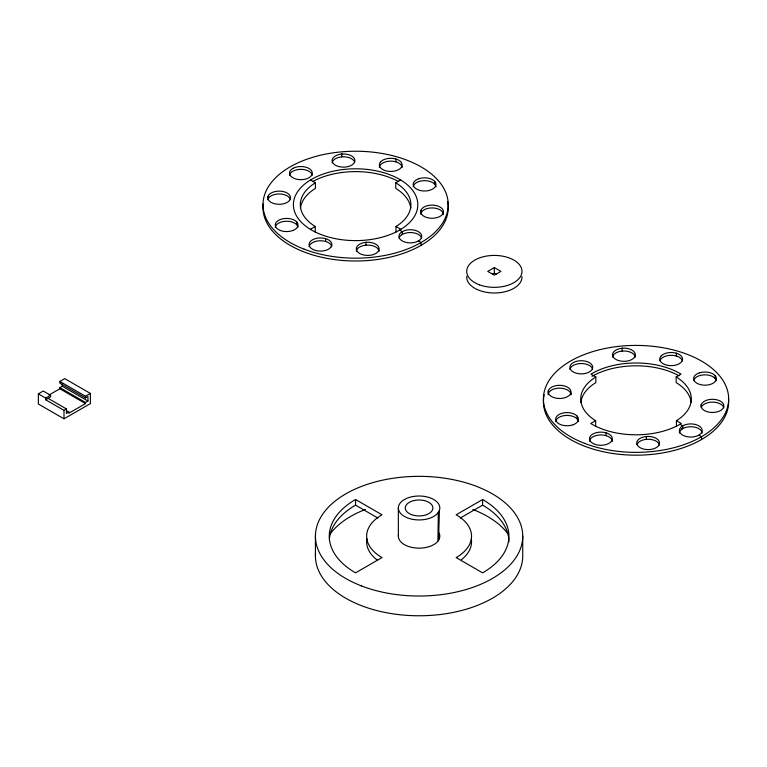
<?xml version="1.0" encoding="UTF-8"?>
<svg xmlns="http://www.w3.org/2000/svg" width="767" height="767" viewBox="0 0 767 767"><rect width="100%" height="100%" fill="white"/><g stroke="black" fill="none" stroke-linecap="round" stroke-linejoin="round"><path stroke-width="1.15" d="M267.836 199.717L267.951 199.286A11.4 6.587 0 0 1 281.307 194.07L282.035 194.156A11.4 6.587 0 0 1 290.444 199.631M438.714 511.819L439.108 511.062A20.728 11.965 0 0 0 414.602 496.287A20.728 11.965 0 0 0 403.202 515.664A20.728 11.965 0 0 0 438.235 512.548L438.714 511.819L438.235 540.764A20.728 11.965 0 0 1 414.381 547.839A20.728 11.965 0 0 1 398.399 535.395M438.714 540.026L439.108 511.062M310.52 179.977L315.41 182.795L314.039 183.658A55.282 31.917 0 0 0 314.039 225.747L315.218 226.486L315.218 232.123M396.002 232.123L396.002 226.476L397.172 225.747A55.282 31.917 0 0 0 397.172 183.658L395.743 182.757L400.633 179.938M691.192 402.445A55.282 31.917 0 0 0 677.597 383.49L676.168 382.599L676.168 376.952L681.058 374.133L680.013 373.5A62.194 35.905 0 0 0 592.057 373.5L590.945 374.162L595.834 376.99L594.463 377.853A55.282 31.917 0 0 0 594.463 419.942L595.643 420.671L595.643 426.318M676.427 426.308L676.427 420.671L677.597 419.942A55.282 31.917 0 0 0 677.597 377.853L676.168 376.952M681.317 429.137L682.793 428.207M399.588 230.09L402.368 228.374A62.194 35.905 0 0 0 402.368 181.022L399.588 179.315A62.194 35.905 0 0 0 311.632 179.315L308.842 181.022A62.194 35.905 0 0 0 308.842 228.374L311.632 230.09A62.194 35.905 0 0 0 399.588 230.09L402.282 231.653L402.282 234.472M595.643 420.671L590.753 423.499L592.057 424.285A62.194 35.905 0 0 0 680.013 424.285L681.317 423.489L676.427 420.671M310.328 229.304L315.218 226.486M38.35 393.855L43.24 391.026L50.564 395.264L50.564 396.951L45.675 399.78L45.675 398.083L38.35 393.855L38.35 404.008L64.006 418.82L90.391 403.586L90.391 393.433L64.735 378.62L59.855 381.439L59.855 383.136L85.501 397.939L87.946 396.529L87.946 401.045L85.501 402.454L59.855 387.642L59.855 388.773L85.501 403.586L85.501 402.454M59.855 387.642L62.29 386.232L87.946 401.045M49.098 394.976L59.855 388.773M45.675 398.083L50.564 395.264M59.855 381.439L85.501 396.251L90.391 393.433M45.675 399.78L64.006 410.355L66.451 408.945L66.451 413.461L68.886 412.052L68.886 413.173L85.501 403.586M494.341 267.568L487.745 271.384L494.341 275.19L500.937 271.384L494.341 267.568L494.341 273.215L492.462 274.298M482.606 499.509L456.154 514.782L457.698 515.683A52.453 30.287 0 0 1 457.036 557.082L456.154 557.58L482.606 572.853A89.835 51.868 0 0 0 482.606 499.509L482.606 505.146A89.835 51.868 0 0 1 508.924 541.818M460.229 518.07L482.606 505.146M494.341 273.215L496.23 274.298M396.002 226.476L400.892 229.304M418.398 240.953L421.102 242.516L421.102 245.335M680.013 424.285L682.707 425.838L682.707 428.667M698.823 435.148L701.527 436.701L701.527 439.529M355.562 499.509L382.014 514.782L381.132 515.271A52.453 30.287 0 0 0 380.47 556.679L382.014 557.58L355.562 572.853A89.835 51.868 0 0 1 355.562 499.509L355.562 505.146A89.835 51.868 0 0 0 329.446 538.434M355.562 505.146L377.949 518.07M48.12 398.37L66.451 408.945M66.834 410.863L68.886 412.052M635.277 357.048L635.239 356.76A11.4 6.587 0 0 0 622.507 351.046L621.769 351.113A11.4 6.587 0 0 0 612.545 357.106M715.151 375.619L715.151 378.438M701.23 404.851L701.287 407.459A11.4 6.587 0 0 1 713.157 402.138L713.895 402.176A11.4 6.587 0 0 1 723.78 407.804M676.35 353.213L676.35 356.032M646.36 436.538L646.36 439.357M622.142 348.256L622.142 351.075M606.064 432.847L606.064 435.675M595.834 376.99L595.834 382.628L594.463 383.49A55.282 31.917 0 0 0 580.868 402.445M577.215 416.193L577.215 419.012M570.83 392.934L570.83 394.813M548.319 390.873L548.319 393.692M522.739 536.181L522.739 555.931A103.66 59.845 0 0 1 416.539 615.757A103.66 59.845 0 0 1 315.553 552.988M443.316 212.718L443.316 214.597M438.235 512.548L438.235 540.764M434.726 181.424L434.726 184.243M420.805 210.666L420.805 213.485M398.351 507.965L398.351 536.181M395.925 159.018L395.925 161.837M395.743 182.757L395.743 188.404L397.172 189.296A55.282 31.917 0 0 1 410.767 208.26M365.936 242.343L365.936 245.162M341.718 154.062L341.718 156.88M325.639 238.662L325.639 241.48M315.41 182.795L315.41 188.442L314.039 189.296A55.282 31.917 0 0 0 300.443 208.26M315.429 536.181L315.429 555.931M296.791 221.999L296.791 224.827M267.894 196.678L267.894 199.497M85.501 396.251L85.501 397.939M64.006 410.355L64.006 418.82M62.29 383.979L62.29 386.232M728.449 398.217A92.615 53.469 0 0 1 632.996 455.157A92.615 53.469 0 0 1 544.206 394.737M569.948 369.464A11.4 6.587 0 0 1 572.978 365.61L573.505 365.313A11.4 6.587 0 0 1 589.622 365.61L590.111 365.936A11.4 6.587 0 0 1 592.546 369.042M679.37 433.096A11.4 6.587 0 0 1 682.448 428.82L682.975 428.513A11.4 6.587 0 0 1 697.999 428.226L698.564 428.513A11.4 6.587 0 0 1 702.16 433.096M693.723 380.442A11.4 6.587 0 0 1 698.852 375.878L699.494 375.657A11.4 6.587 0 0 1 714.988 378.246L715.323 378.63A11.4 6.587 0 0 1 716.33 380.691M659.946 360.739A11.4 6.587 0 0 1 660.55 359.493L660.847 359.1A11.4 6.587 0 0 1 676.015 355.936L676.676 356.128A11.4 6.587 0 0 1 682.448 360.912M592.057 376.329A62.194 35.905 0 0 1 679.035 375.772M589.497 441.236A11.4 6.587 0 0 1 590.906 438.36L591.29 437.986A11.4 6.587 0 0 1 605.729 435.57L606.39 435.771A11.4 6.587 0 0 1 612.287 441.408M636.974 444.524A11.4 6.587 0 0 1 645.987 439.386L646.725 439.318A11.4 6.587 0 0 1 659.169 444.189L659.332 444.611A11.4 6.587 0 0 1 659.457 445.042M548.175 394.765A11.4 6.587 0 0 1 548.261 393.902L548.376 393.481A11.4 6.587 0 0 1 561.732 388.255L562.46 388.351A11.4 6.587 0 0 1 570.984 394.679M555.701 421.447A11.4 6.587 0 0 1 562.221 416.04L562.901 415.877A11.4 6.587 0 0 1 577.043 418.82L577.388 419.204A11.4 6.587 0 0 1 578.395 421.275M312.6 181.587A62.194 35.905 0 0 1 398.61 181.587M309.13 246.61A11.4 6.587 0 0 1 310.482 244.165L310.865 243.791A11.4 6.587 0 0 1 325.304 241.384L325.975 241.576A11.4 6.587 0 0 1 331.737 246.351M356.339 251.192A11.4 6.587 0 0 1 365.562 245.2L366.3 245.133A11.4 6.587 0 0 1 378.745 250.004L378.917 250.416A11.4 6.587 0 0 1 379.099 251.279M399.089 238.048A11.4 6.587 0 0 1 402.023 234.625L402.55 234.319A11.4 6.587 0 0 1 417.574 234.031L418.14 234.319A11.4 6.587 0 0 1 421.591 238.048M420.68 214.127A11.4 6.587 0 0 1 420.747 213.696L420.862 213.274A11.4 6.587 0 0 1 432.732 207.943L433.47 207.982A11.4 6.587 0 0 1 443.46 214.472M332.121 162.911A11.4 6.587 0 0 1 341.344 156.919L342.082 156.851A11.4 6.587 0 0 1 354.699 162.144M447.679 201.702A92.615 53.469 0 0 1 357.623 260.981A92.615 53.469 0 0 1 263.186 204.022M413.212 186.669A11.4 6.587 0 0 1 418.427 181.693L419.07 181.472A11.4 6.587 0 0 1 434.563 184.051L434.899 184.435A11.4 6.587 0 0 1 435.963 186.927M379.358 167.398A11.4 6.587 0 0 1 380.135 165.308L380.422 164.905A11.4 6.587 0 0 1 395.59 161.741L396.251 161.942A11.4 6.587 0 0 1 402.148 167.57M275.276 227.253A11.4 6.587 0 0 1 281.796 221.855L282.477 221.682A11.4 6.587 0 0 1 296.618 224.635L296.963 225.019A11.4 6.587 0 0 1 297.97 227.08M289.523 175.279A11.4 6.587 0 0 1 292.553 171.425L293.08 171.118A11.4 6.587 0 0 1 309.197 171.425L309.686 171.741A11.4 6.587 0 0 1 312.217 175.279M521.972 276.619A27.641 15.963 0 0 1 494.14 292.984A27.641 15.963 0 0 1 466.729 276.379M439.108 533.084A20.728 11.965 0 0 1 439.108 539.278M471.331 539.134A52.453 30.287 0 0 1 461.437 559.689M377.527 560.293A52.453 30.287 0 0 1 366.933 538.578M330.318 533.707A96.747 55.857 0 0 1 365.332 509.48M472.836 509.48A96.747 55.857 0 0 1 507.85 533.707M267.951 196.467L267.836 196.889A11.4 6.587 0 0 0 277.74 204.243L278.479 204.281A11.4 6.587 0 0 0 290.348 198.95L290.463 198.528A11.4 6.587 0 0 0 282.035 191.338L281.307 191.242A11.4 6.587 0 0 0 267.951 196.467M420.862 210.446L420.747 210.877A11.4 6.587 0 0 0 429.184 218.058L429.913 218.154A11.4 6.587 0 0 0 443.259 212.929L443.374 212.507A11.4 6.587 0 0 0 433.47 205.163L432.732 205.125A11.4 6.587 0 0 0 420.862 210.446M548.376 390.662L548.261 391.084A11.4 6.587 0 0 0 558.165 398.437L558.903 398.476A11.4 6.587 0 0 0 570.773 393.145L570.888 392.723A11.4 6.587 0 0 0 562.46 385.533L561.732 385.437A11.4 6.587 0 0 0 548.376 390.662M701.287 404.64L701.172 405.072A11.4 6.587 0 0 0 709.609 412.253L710.328 412.349A11.4 6.587 0 0 0 723.684 407.124L723.799 406.702A11.4 6.587 0 0 0 713.895 399.348L713.157 399.31A11.4 6.587 0 0 0 701.287 404.64M380.422 162.086L380.135 162.479A11.4 6.587 0 0 0 385.245 170.648L385.906 170.84A11.4 6.587 0 0 0 400.355 168.433L400.729 168.059A11.4 6.587 0 0 0 396.251 159.114L395.59 158.922A11.4 6.587 0 0 0 380.422 162.086M331.085 246.916L330.788 247.319A11.4 6.587 0 0 1 315.62 250.483L314.959 250.282A11.4 6.587 0 0 1 310.482 241.337L310.865 240.972A11.4 6.587 0 0 1 325.304 238.556L325.975 238.758A11.4 6.587 0 0 1 331.085 246.916M660.847 356.281L660.55 356.674A11.4 6.587 0 0 0 665.67 364.843L666.331 365.034A11.4 6.587 0 0 0 680.78 362.628L681.154 362.254A11.4 6.587 0 0 0 676.676 353.309L676.015 353.117A11.4 6.587 0 0 0 660.847 356.281M611.51 441.111L611.213 441.504A11.4 6.587 0 0 1 596.045 444.668L595.384 444.477A11.4 6.587 0 0 1 590.906 435.531L591.29 435.167A11.4 6.587 0 0 1 605.729 432.751L606.39 432.952A11.4 6.587 0 0 1 611.51 441.111M293.08 168.299L292.553 168.596A11.4 6.587 0 0 0 293.08 177.906L293.636 178.184A11.4 6.587 0 0 0 308.67 177.906L309.197 177.599A11.4 6.587 0 0 0 309.686 168.922L309.197 168.596A11.4 6.587 0 0 0 293.08 168.299M402.55 231.5L402.023 231.797A11.4 6.587 0 0 0 401.524 240.474L402.023 240.8A11.4 6.587 0 0 0 418.14 241.106L418.667 240.8A11.4 6.587 0 0 0 418.14 231.5L417.574 231.212A11.4 6.587 0 0 0 402.55 231.5M573.505 362.484L572.978 362.791A11.4 6.587 0 0 0 573.505 372.1L574.061 372.378A11.4 6.587 0 0 0 589.094 372.1L589.622 371.794A11.4 6.587 0 0 0 590.111 363.117L589.622 362.791A11.4 6.587 0 0 0 573.505 362.484M682.975 425.685L682.448 425.992A11.4 6.587 0 0 0 681.949 434.668L682.448 434.994A11.4 6.587 0 0 0 698.564 435.301L699.092 434.994A11.4 6.587 0 0 0 698.564 425.685L697.999 425.407A11.4 6.587 0 0 0 682.975 425.685M419.07 178.644L418.427 178.864A11.4 6.587 0 0 0 414.257 187.206L414.592 187.589A11.4 6.587 0 0 0 428.734 190.542L429.415 190.369A11.4 6.587 0 0 0 434.899 181.616L434.563 181.233A11.4 6.587 0 0 0 419.07 178.644M292.783 230.531L292.141 230.752A11.4 6.587 0 0 1 276.647 228.173L276.312 227.78A11.4 6.587 0 0 1 281.796 219.026L282.477 218.863A11.4 6.587 0 0 1 296.618 221.807L296.963 222.19A11.4 6.587 0 0 1 292.783 230.531M699.494 372.839L698.852 373.059A11.4 6.587 0 0 0 694.681 381.4L695.017 381.784A11.4 6.587 0 0 0 709.159 384.737L709.839 384.564A11.4 6.587 0 0 0 715.323 375.811L714.988 375.427A11.4 6.587 0 0 0 699.494 372.839M573.208 424.726L572.566 424.947A11.4 6.587 0 0 1 557.072 422.358L556.737 421.975A11.4 6.587 0 0 1 562.221 413.221L562.901 413.049A11.4 6.587 0 0 1 577.043 416.002L577.388 416.385A11.4 6.587 0 0 1 573.208 424.726M342.082 154.033L341.344 154.1A11.4 6.587 0 0 0 332.303 161.799L332.466 162.22A11.4 6.587 0 0 0 344.91 167.091L345.649 167.024A11.4 6.587 0 0 0 354.881 160.169L354.814 159.747A11.4 6.587 0 0 0 342.082 154.033M366.3 242.305L365.562 242.372A11.4 6.587 0 0 0 356.329 249.227L356.406 249.658A11.4 6.587 0 0 0 369.128 255.373L369.867 255.306A11.4 6.587 0 0 0 378.917 247.597L378.745 247.175A11.4 6.587 0 0 0 366.3 242.305M622.507 348.218L621.769 348.285A11.4 6.587 0 0 0 612.728 355.993L612.891 356.415A11.4 6.587 0 0 0 625.335 361.286L626.073 361.219A11.4 6.587 0 0 0 635.306 354.364L635.239 353.932A11.4 6.587 0 0 0 622.507 348.218M646.725 436.5L645.987 436.567A11.4 6.587 0 0 0 636.754 443.422L636.821 443.853A11.4 6.587 0 0 0 649.553 449.567L650.291 449.5A11.4 6.587 0 0 0 659.332 441.792L659.169 441.37A11.4 6.587 0 0 0 646.725 436.5M584.579 443.355A92.615 53.469 0 0 0 728.449 402.387A92.615 53.469 0 0 0 595.067 350.931A92.615 53.469 0 0 0 584.579 443.355M304.154 249.16A92.615 53.469 0 0 0 448.024 208.202A92.615 53.469 0 0 0 314.643 156.746A92.615 53.469 0 0 0 304.154 249.16M479.576 284.873A27.641 15.963 0 0 0 521.963 272.017A27.641 15.963 0 0 0 481.494 257.252A27.641 15.963 0 0 0 479.576 284.873M411.409 514.599A13.816 7.977 0 0 0 432.866 508.492A13.816 7.977 0 0 0 412.972 500.813A13.816 7.977 0 0 0 411.409 514.599M361.497 585.94A103.66 59.845 0 0 0 522.519 540.093A103.66 59.845 0 0 0 373.241 482.51A103.66 59.845 0 0 0 361.497 585.94"/></g></svg>
